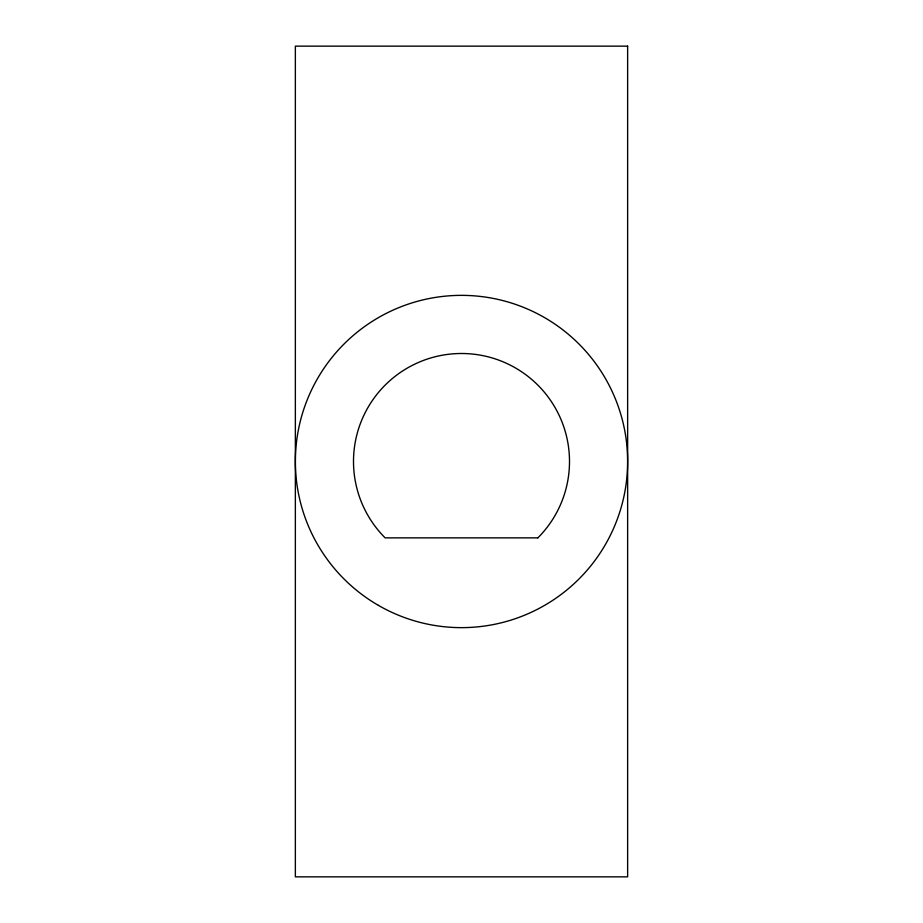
<?xml version="1.0" encoding="UTF-8"?>
<svg xmlns="http://www.w3.org/2000/svg" width="923" height="923" viewBox="0 0 923 923"><rect width="100%" height="100%" fill="white"/><g stroke="black" fill="none" stroke-linecap="round" stroke-linejoin="round"><path stroke-width="1.38" d="M627.64 46.15L295.36 46.15L295.36 876.85L627.64 876.85L627.64 46.15M537.867 537.867L385.133 537.867A107.991 107.991 0 0 1 385.133 385.133A107.991 107.991 0 0 1 537.867 385.133A107.991 107.991 0 0 1 537.867 537.867M378.43 605.384A166.14 166.14 0 0 0 627.64 461.5A166.14 166.14 0 0 0 378.43 317.616A166.14 166.14 0 0 0 378.43 605.384"/></g></svg>
